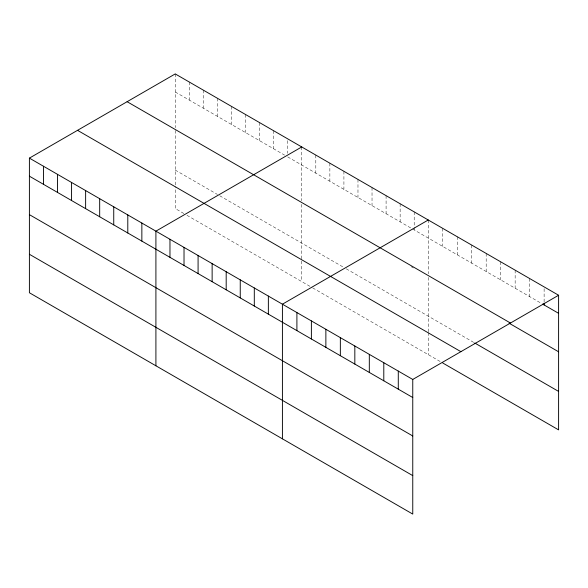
<?xml version="1.0" encoding="UTF-8"?>
<svg xmlns="http://www.w3.org/2000/svg" width="588" height="588" viewBox="0 0 588 588"><rect width="100%" height="100%" fill="white"/><g stroke="black" fill="none" stroke-linecap="round" stroke-linejoin="round"><path stroke-width="0.44" stroke-dasharray="2.94 2.21" d="M175.239 73.919L175.239 127.706M175.239 91.985L284.57 155.107M287.694 156.908L541.827 303.636M411.078 266.614L413.423 267.966M175.239 170.086L217.406 194.43M219.75 195.782L343.914 267.474M346.259 268.826L473.994 342.569M183.831 213.51L175.239 208.549L175.239 186.572M186.955 215.311L311.897 287.451M312.684 287.899L441.978 362.553M544.12 288.693L544.12 302.247M529.634 278.528L529.634 296.595M515.154 270.164L515.154 288.23M500.667 261.807L500.667 279.873M486.188 253.443L486.188 271.509M471.708 245.078L471.708 263.152M457.221 236.721L457.221 254.788M442.742 228.357L442.742 246.423M428.255 220L428.255 273.78M428.255 277.411L428.255 331.735M428.255 332.646L428.255 354.63M414.202 211.878L414.202 226.336M414.202 227.24L414.202 229.952M400.141 203.764L400.141 221.83M386.088 195.65L386.088 213.716M372.028 187.535L372.028 205.602M357.974 179.421L357.974 197.487M343.914 171.306L343.914 189.373M329.861 163.192L329.861 181.258M315.807 155.07L315.807 173.144M301.747 146.956L301.747 200.743M301.747 204.374L301.747 281.593M287.694 140.65L287.694 153.299M273.633 130.727L273.633 148.793M259.58 122.613L259.58 140.679M245.519 114.498L245.519 132.565M231.466 106.377L231.466 124.45M217.406 98.262L217.406 116.328M203.352 90.148L203.352 108.214M189.292 82.033L189.292 100.1M175.239 130.455L175.239 185.654"/><path stroke-width="0.88" d="M29.4 158.121L412.761 379.451L412.761 514.081L29.4 292.75L29.4 158.121L175.239 73.919L558.6 295.25L558.6 429.879L442.742 362.994M301.747 146.956L155.908 231.157L155.908 365.787M428.255 220L282.416 304.194L282.416 438.832M412.761 379.451L558.6 295.25M542.592 304.077L558.6 313.316M127.111 101.702L510.472 323.032M509.054 323.179L558.6 351.786M474.751 343.01L558.6 391.417M77.528 130.33L460.889 351.661M29.4 176.187L412.761 397.517M29.4 214.649L412.761 435.98M29.4 254.281L412.761 475.618M544.12 303.151L544.12 304.959M398.282 371.087L398.282 389.153M383.795 362.722L383.795 380.796M369.315 354.366L369.315 372.432M354.829 346.001L354.829 364.068M340.349 337.644L340.349 355.711M325.87 329.28L325.87 347.346M311.383 320.916L311.383 338.989M296.903 312.559L296.903 330.625M268.363 296.08L268.363 314.146M254.303 287.966L254.303 306.032M240.249 279.851L240.249 297.918M226.189 271.737L226.189 289.803M212.136 263.615L212.136 281.689M198.083 255.501L198.083 273.567M184.022 247.386L184.022 265.453M169.969 239.272L169.969 257.338M141.855 223.043L141.855 241.109M127.794 214.929L127.794 232.995M113.741 206.807L113.741 224.881M99.681 198.693L99.681 216.759M85.627 190.578L85.627 208.644M71.567 182.464L71.567 200.53M57.514 174.349L57.514 192.416M43.453 166.235L43.453 184.301"/></g></svg>
